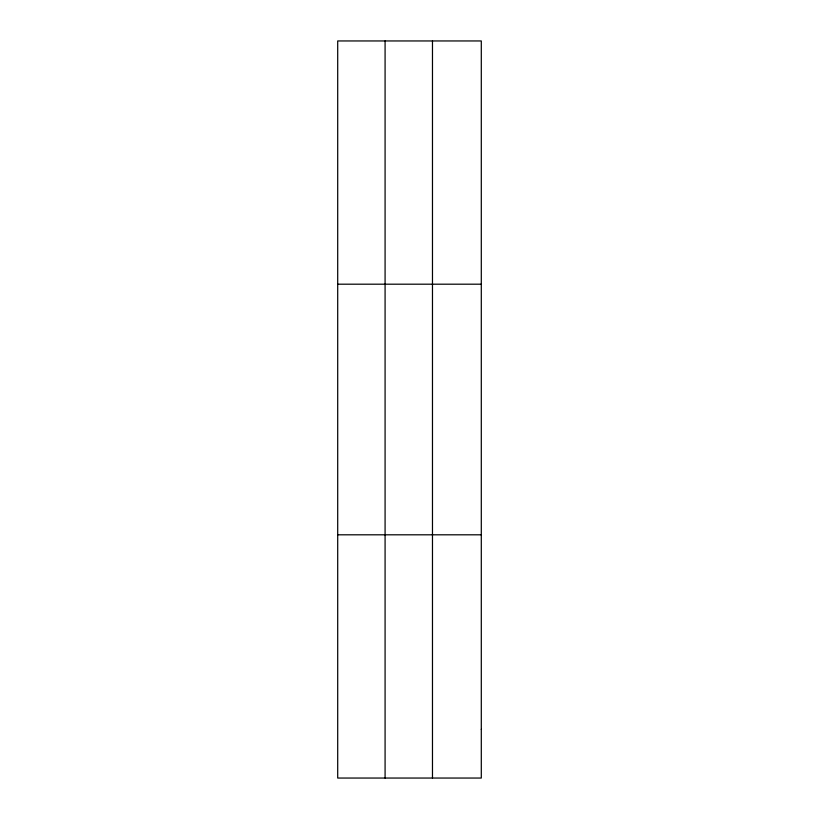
<?xml version="1.0" encoding="UTF-8"?>
<svg xmlns="http://www.w3.org/2000/svg" width="819" height="819" viewBox="0 0 819 819"><rect width="100%" height="100%" fill="white"/><g stroke="black" fill="none" stroke-linecap="round" stroke-linejoin="round"><path stroke-width="1.23" d="M385.084 778.05L385.084 40.95M432.473 778.05L432.473 40.95M337.704 284.193L481.296 284.193M337.704 534.807L481.296 534.807M481.296 729.401L481.296 778.05L337.704 778.05L337.704 40.95L481.296 40.95L481.296 729.401"/></g></svg>
